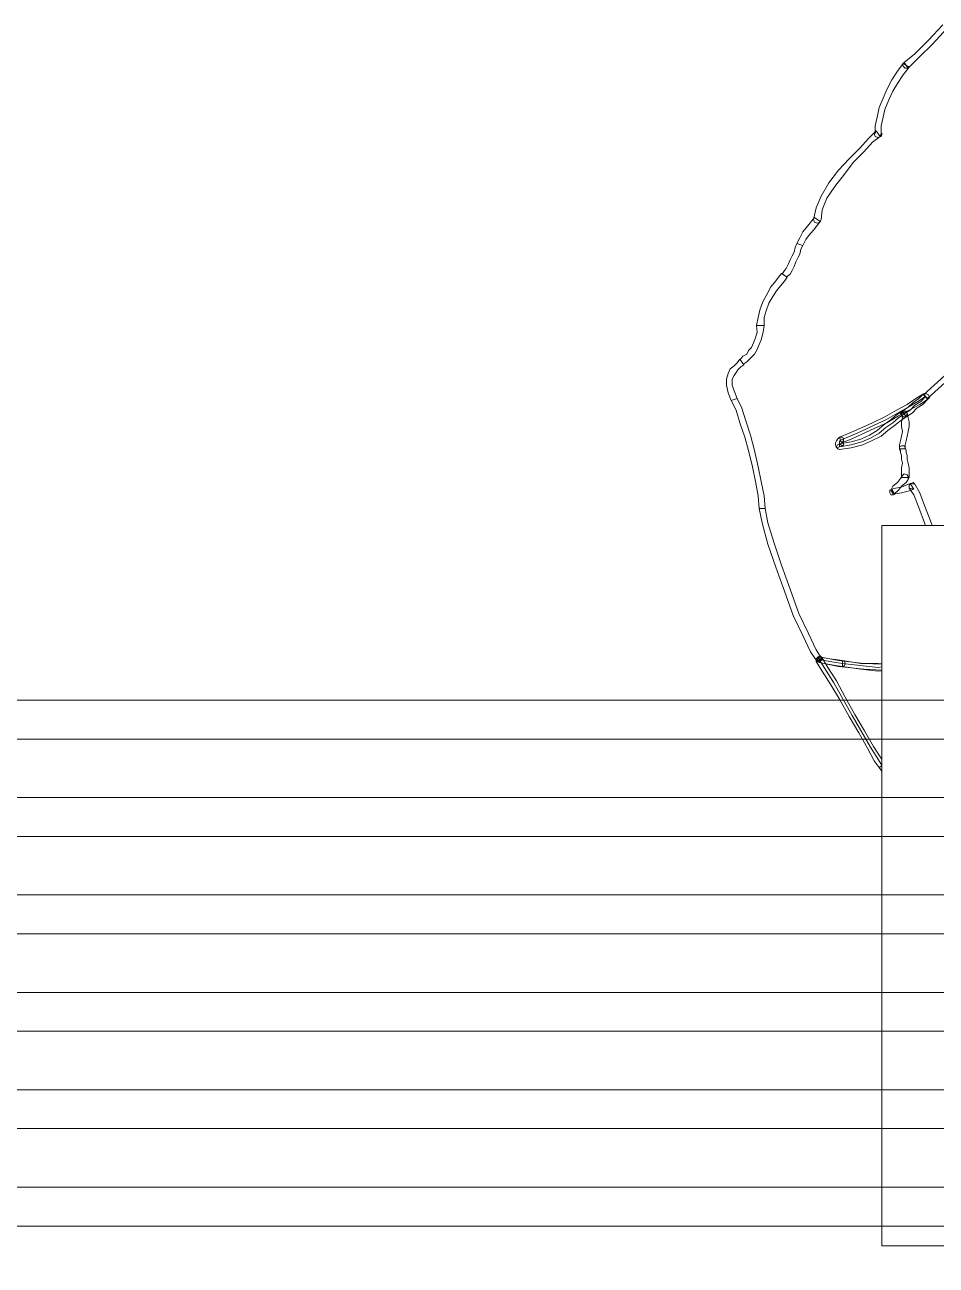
# Model space of a CAD drawing. Header units: millimetres. Extents: x -29311 to -3405, y 28913 to 42880.
# Drawn here: x -8508.5 to -8461.7, y 31542.2 to 31606 of the extents above; entities that cross this region are included whole.
import ezdxf

# ---------------------------------------------------------------- set-up
doc = ezdxf.new("R2010")
doc.units = ezdxf.units.MM
doc.layers.add('Duvar-200 cm', color=7, linetype='Continuous')
doc.layers.add('MIM_İnsan', color=251, linetype='Continuous', lineweight=9)
doc.layers.add('MIM_mobilya', color=251, linetype='Continuous', lineweight=9)

# ---------------------------------------------------------------- blocks, each defined once
blk = doc.blocks.new('T-K')
at = {"color": 45, "lineweight": 0}
for points in [[(92316.275, 15833.361), (92146.275, 15833.361), (92146.275, 15831.361), (92316.275, 15831.361)], [(92313.275, 15831.361), (92149.275, 15831.361), (92149.275, 15828.361), (92313.275, 15828.361)], [(92316.275, 15828.361), (92146.275, 15828.361), (92146.275, 15826.361), (92316.275, 15826.361)], [(92313.275, 15826.361), (92149.275, 15826.361), (92149.275, 15823.361), (92313.275, 15823.361)], [(92313.275, 15826.361), (92149.275, 15826.361), (92149.275, 15823.361), (92313.275, 15823.361)], [(92316.275, 15823.361), (92146.275, 15823.361), (92146.275, 15821.361), (92316.275, 15821.361)], [(92313.275, 15821.361), (92149.275, 15821.361), (92149.275, 15818.361), (92313.275, 15818.361)], [(92313.275, 15821.361), (92149.275, 15821.361), (92149.275, 15818.361), (92313.275, 15818.361)], [(92313.275, 15821.361), (92149.275, 15821.361), (92149.275, 15818.361), (92313.275, 15818.361)], [(92316.275, 15818.361), (92146.275, 15818.361), (92146.275, 15816.361), (92316.275, 15816.361)], [(92313.275, 15816.361), (92149.275, 15816.361), (92149.275, 15813.361), (92313.275, 15813.361)], [(92316.275, 15813.361), (92146.275, 15813.361), (92146.275, 15811.361), (92316.275, 15811.361)], [(92313.275, 15811.361), (92149.275, 15811.361), (92149.275, 15808.361), (92313.275, 15808.361)], [(92316.275, 15808.361), (92146.275, 15808.361), (92146.275, 15806.361), (92316.275, 15806.361)], [(92313.275, 15806.361), (92149.275, 15806.361), (92149.275, 15803.361), (92313.275, 15803.361)]]:
    blk.add_lwpolyline(points, close=True, dxfattribs=at)
blk = doc.blocks.new('FEEq')
at = {"layer": 'MIM_İnsan'}
for p, q in [((92546.889, 15914.025), (92546.143, 15915.213)), ((92546.143, 15915.213), (92546.69, 15915.114)), ((92546.69, 15915.114), (92547.336, 15915.014)), ((92547.336, 15915.014), (92549.174, 15914.817)), ((92549.174, 15914.817), (92549.359, 15914.84)), ((92547.832, 15912.343), (92546.889, 15914.025)), ((92548.776, 15910.711), (92547.832, 15912.343)), ((92549.359, 15909.792), (92548.776, 15910.711)), ((92549.372, 15909.77), (92549.372, 15909.77))]:
    blk.add_line(p, q, dxfattribs=at)
at = {"layer": 'MIM_İnsan', "flags": 128}
for points in [[(92552.7, 15947.619), (92551.955, 15946.827), (92551.26, 15946.134), (92550.713, 15945.59), (92550.763, 15945.64), (92550.713, 15945.59), (92550.564, 15945.59), (92550.465, 15945.689), (92550.415, 15945.788), (92550.515, 15945.887), (92550.465, 15945.838), (92550.465, 15945.838), (92550.515, 15945.887), (92551.061, 15946.333), (92551.757, 15947.025), (92552.502, 15947.817)], [(92552.7, 15947.619), (92551.955, 15946.827), (92551.26, 15946.134), (92550.713, 15945.59), (92550.515, 15945.887), (92551.061, 15946.333), (92551.757, 15947.025), (92552.502, 15947.817)]]:
    blk.add_lwpolyline(points, dxfattribs=at)
for points in [[(92549.074, 15942.375), (92549.024, 15942.226), (92549.024, 15942.622), (92549.124, 15943.067), (92549.223, 15943.562), (92549.422, 15944.056), (92549.621, 15944.502), (92549.869, 15944.997), (92550.167, 15945.442), (92550.465, 15945.838), (92550.763, 15945.64), (92550.465, 15945.244), (92550.167, 15944.798), (92549.919, 15944.403), (92549.72, 15943.958), (92549.521, 15943.463), (92549.422, 15943.067), (92549.323, 15942.622), (92549.323, 15942.226), (92549.273, 15942.078), (92549.372, 15942.226), (92549.323, 15942.078), (92549.174, 15942.028), (92549.024, 15942.078), (92548.975, 15942.226), (92549.074, 15942.375)], [(92549.074, 15942.375), (92549.024, 15942.226), (92549.024, 15942.622), (92549.124, 15943.067), (92549.223, 15943.562), (92549.422, 15944.056), (92549.621, 15944.502), (92549.869, 15944.997), (92550.167, 15945.442), (92550.465, 15945.838), (92550.763, 15945.64), (92550.465, 15945.244), (92550.167, 15944.798), (92549.919, 15944.403), (92549.72, 15943.958), (92549.521, 15943.463), (92549.422, 15943.067), (92549.323, 15942.622), (92549.323, 15942.226), (92549.273, 15942.078), (92549.372, 15942.226), (92549.323, 15942.078), (92549.174, 15942.028), (92549.024, 15942.078), (92548.975, 15942.226), (92549.074, 15942.375)], [(92545.895, 15937.921), (92545.845, 15937.823), (92545.994, 15938.417), (92546.243, 15939.01), (92546.64, 15939.703), (92547.137, 15940.346), (92547.683, 15940.94), (92548.23, 15941.484), (92548.677, 15941.978), (92549.074, 15942.375), (92549.273, 15942.078), (92548.876, 15941.781), (92548.428, 15941.286), (92547.882, 15940.742), (92547.435, 15940.148), (92546.938, 15939.505), (92546.541, 15938.911), (92546.292, 15938.317), (92546.243, 15937.823), (92546.193, 15937.723), (92546.243, 15937.823), (92546.193, 15937.674), (92546.044, 15937.625), (92545.895, 15937.674), (92545.845, 15937.823), (92545.895, 15937.921)], [(92545.895, 15937.921), (92545.845, 15937.823), (92545.994, 15938.417), (92546.243, 15939.01), (92546.64, 15939.703), (92547.137, 15940.346), (92547.683, 15940.94), (92548.23, 15941.484), (92548.677, 15941.978), (92549.074, 15942.375), (92549.273, 15942.078), (92548.876, 15941.781), (92548.428, 15941.286), (92547.882, 15940.742), (92547.435, 15940.148), (92546.938, 15939.505), (92546.541, 15938.911), (92546.292, 15938.317), (92546.243, 15937.823), (92546.193, 15937.723), (92546.243, 15937.823), (92546.193, 15937.674), (92546.044, 15937.625), (92545.895, 15937.674), (92545.845, 15937.823), (92545.895, 15937.921)], [(92545.001, 15936.586), (92545.001, 15936.586), (92545.15, 15936.882), (92545.299, 15937.179), (92545.547, 15937.476), (92545.895, 15937.921), (92546.193, 15937.723), (92545.845, 15937.278), (92545.597, 15936.982), (92545.448, 15936.784), (92545.299, 15936.487), (92545.299, 15936.487), (92545.001, 15936.586)], [(92545.001, 15936.586), (92545.001, 15936.586), (92545.15, 15936.882), (92545.299, 15937.179), (92545.547, 15937.476), (92545.895, 15937.921), (92546.193, 15937.723), (92545.845, 15937.278), (92545.597, 15936.982), (92545.448, 15936.784), (92545.299, 15936.487), (92545.299, 15936.487), (92545.001, 15936.586)], [(92544.206, 15935.052), (92544.256, 15935.052), (92544.355, 15935.201), (92544.454, 15935.299), (92544.554, 15935.498), (92544.653, 15935.745), (92544.753, 15935.943), (92544.852, 15936.14), (92544.902, 15936.388), (92545.001, 15936.586), (92545.299, 15936.487), (92545.2, 15936.289), (92545.15, 15936.042), (92545.051, 15935.843), (92544.951, 15935.646), (92544.852, 15935.398), (92544.753, 15935.201), (92544.653, 15935.003), (92544.454, 15934.854), (92544.504, 15934.854), (92544.206, 15935.052)], [(92544.206, 15935.052), (92544.256, 15935.052), (92544.355, 15935.201), (92544.454, 15935.299), (92544.554, 15935.498), (92544.653, 15935.745), (92544.753, 15935.943), (92544.852, 15936.14), (92544.902, 15936.388), (92545.001, 15936.586), (92545.299, 15936.487), (92545.2, 15936.289), (92545.15, 15936.042), (92545.051, 15935.843), (92544.951, 15935.646), (92544.852, 15935.398), (92544.753, 15935.201), (92544.653, 15935.003), (92544.454, 15934.854), (92544.504, 15934.854), (92544.206, 15935.052)], [(92542.915, 15932.38), (92542.915, 15932.38), (92543.014, 15932.776), (92543.113, 15933.221), (92543.262, 15933.617), (92543.461, 15933.963), (92543.66, 15934.359), (92543.858, 15934.607), (92544.057, 15934.854), (92544.206, 15935.052), (92544.504, 15934.854), (92544.355, 15934.656), (92544.156, 15934.409), (92543.958, 15934.162), (92543.759, 15933.865), (92543.56, 15933.518), (92543.411, 15933.123), (92543.312, 15932.776), (92543.312, 15932.38), (92543.312, 15932.38), (92542.915, 15932.38)], [(92542.915, 15932.38), (92542.915, 15932.38), (92543.014, 15932.776), (92543.113, 15933.221), (92543.262, 15933.617), (92543.461, 15933.963), (92543.66, 15934.359), (92543.858, 15934.607), (92544.057, 15934.854), (92544.206, 15935.052), (92544.504, 15934.854), (92544.355, 15934.656), (92544.156, 15934.409), (92543.958, 15934.162), (92543.759, 15933.865), (92543.56, 15933.518), (92543.411, 15933.123), (92543.312, 15932.776), (92543.312, 15932.38), (92543.312, 15932.38), (92542.915, 15932.38)], [(92542.07, 15930.649), (92542.07, 15930.599), (92542.219, 15930.797), (92542.418, 15930.896), (92542.517, 15931.094), (92542.666, 15931.243), (92542.766, 15931.49), (92542.865, 15931.737), (92542.964, 15932.034), (92542.915, 15932.38), (92543.312, 15932.38), (92543.262, 15932.034), (92543.163, 15931.638), (92543.064, 15931.391), (92542.964, 15931.143), (92542.815, 15930.896), (92542.617, 15930.698), (92542.418, 15930.501), (92542.269, 15930.401), (92542.269, 15930.352), (92542.07, 15930.649)], [(92542.07, 15930.649), (92542.07, 15930.599), (92542.219, 15930.797), (92542.418, 15930.896), (92542.517, 15931.094), (92542.666, 15931.243), (92542.766, 15931.49), (92542.865, 15931.737), (92542.964, 15932.034), (92542.915, 15932.38), (92543.312, 15932.38), (92543.262, 15932.034), (92543.163, 15931.638), (92543.064, 15931.391), (92542.964, 15931.143), (92542.815, 15930.896), (92542.617, 15930.698), (92542.418, 15930.501), (92542.269, 15930.401), (92542.269, 15930.352), (92542.07, 15930.649)], [(92554.787, 15931.588), (92554.787, 15931.588), (92554.638, 15931.44), (92554.389, 15931.292), (92554.091, 15930.946), (92553.694, 15930.549), (92553.247, 15930.105), (92552.8, 15929.61), (92552.253, 15929.115), (92551.707, 15928.621), (92551.508, 15928.818), (92552.055, 15929.313), (92552.601, 15929.807), (92553.048, 15930.302), (92553.495, 15930.748), (92553.893, 15931.143), (92554.191, 15931.49), (92554.439, 15931.737), (92554.588, 15931.885), (92554.588, 15931.885), (92554.787, 15931.588)], [(92541.623, 15928.521), (92541.623, 15928.521), (92541.474, 15928.918), (92541.375, 15929.313), (92541.375, 15929.61), (92541.474, 15929.907), (92541.573, 15930.154), (92541.772, 15930.302), (92541.921, 15930.451), (92542.07, 15930.649), (92542.269, 15930.352), (92542.12, 15930.253), (92541.971, 15930.105), (92541.871, 15929.956), (92541.772, 15929.807), (92541.673, 15929.61), (92541.673, 15929.313), (92541.772, 15929.016), (92541.921, 15928.621), (92541.921, 15928.621), (92541.623, 15928.521)], [(92541.623, 15928.521), (92541.623, 15928.521), (92541.474, 15928.918), (92541.375, 15929.313), (92541.375, 15929.61), (92541.474, 15929.907), (92541.573, 15930.154), (92541.772, 15930.302), (92541.921, 15930.451), (92542.07, 15930.649), (92542.269, 15930.352), (92542.12, 15930.253), (92541.971, 15930.105), (92541.871, 15929.956), (92541.772, 15929.807), (92541.673, 15929.61), (92541.673, 15929.313), (92541.772, 15929.016), (92541.921, 15928.621), (92541.921, 15928.621), (92541.623, 15928.521)], [(92543.064, 15922.98), (92543.064, 15922.98), (92543.014, 15923.624), (92542.865, 15924.366), (92542.716, 15925.108), (92542.517, 15925.949), (92542.318, 15926.641), (92542.07, 15927.383), (92541.871, 15928.027), (92541.623, 15928.521), (92541.921, 15928.621), (92542.17, 15928.126), (92542.368, 15927.482), (92542.617, 15926.74), (92542.815, 15925.949), (92543.014, 15925.108), (92543.163, 15924.366), (92543.312, 15923.624), (92543.362, 15922.98), (92543.362, 15922.98), (92543.064, 15922.98)], [(92543.064, 15922.98), (92543.064, 15922.98), (92543.014, 15923.624), (92542.865, 15924.366), (92542.716, 15925.108), (92542.517, 15925.949), (92542.318, 15926.641), (92542.07, 15927.383), (92541.871, 15928.027), (92541.623, 15928.521), (92541.921, 15928.621), (92542.17, 15928.126), (92542.368, 15927.482), (92542.617, 15926.74), (92542.815, 15925.949), (92543.014, 15925.108), (92543.163, 15924.366), (92543.312, 15923.624), (92543.362, 15922.98), (92543.362, 15922.98), (92543.064, 15922.98)], [(92551.508, 15928.868), (92551.707, 15928.571), (92551.31, 15928.324), (92550.763, 15928.027), (92550.217, 15927.73), (92549.621, 15927.383), (92548.975, 15927.087), (92548.329, 15926.79), (92547.783, 15926.543), (92547.286, 15926.344), (92547.187, 15926.641), (92547.683, 15926.839), (92548.23, 15927.087), (92548.876, 15927.383), (92549.521, 15927.68), (92550.117, 15928.027), (92550.664, 15928.324), (92551.111, 15928.621), (92551.508, 15928.868), (92551.707, 15928.571), (92551.508, 15928.868), (92551.657, 15928.868), (92551.757, 15928.818), (92551.806, 15928.67), (92551.707, 15928.571), (92551.508, 15928.868)], [(92551.608, 15928.719), (92551.359, 15928.472), (92551.061, 15928.274), (92550.813, 15928.027), (92550.515, 15927.829), (92550.217, 15927.63), (92549.919, 15927.383), (92549.571, 15927.136), (92549.223, 15926.839), (92548.776, 15926.591), (92548.329, 15926.394), (92547.783, 15926.246), (92547.187, 15926.146), (92547.187, 15926.246), (92547.187, 15926.344), (92547.187, 15926.394), (92547.236, 15926.493), (92547.733, 15926.691), (92548.279, 15926.938), (92548.925, 15927.235), (92549.571, 15927.532), (92550.167, 15927.879), (92550.713, 15928.175), (92551.21, 15928.472), (92551.608, 15928.719), (92551.608, 15928.719)], [(92550.415, 15927.977), (92550.415, 15927.977), (92550.713, 15928.175), (92550.962, 15928.422), (92551.26, 15928.621), (92551.508, 15928.868), (92551.707, 15928.571), (92551.459, 15928.324), (92551.16, 15928.126), (92550.912, 15927.879), (92550.614, 15927.68), (92550.614, 15927.68), (92550.614, 15927.68), (92550.465, 15927.68), (92550.366, 15927.779), (92550.316, 15927.879), (92550.415, 15927.977), (92550.415, 15927.977)], [(92551.707, 15928.621), (92551.707, 15928.571), (92551.459, 15928.324), (92551.16, 15928.126), (92550.912, 15927.879), (92550.614, 15927.68), (92550.415, 15927.977), (92550.713, 15928.175), (92550.962, 15928.422), (92551.26, 15928.621), (92551.508, 15928.868), (92551.508, 15928.818), (92551.707, 15928.621)], [(92547.336, 15926.196), (92547.187, 15926.295), (92547.783, 15926.394), (92548.279, 15926.543), (92548.726, 15926.74), (92549.124, 15926.988), (92549.472, 15927.285), (92549.819, 15927.532), (92550.117, 15927.779), (92550.415, 15927.977), (92550.614, 15927.68), (92550.316, 15927.482), (92550.018, 15927.235), (92549.67, 15926.988), (92549.323, 15926.691), (92548.826, 15926.443), (92548.379, 15926.246), (92547.783, 15926.097), (92547.187, 15925.998), (92547.038, 15926.097), (92547.187, 15925.998), (92547.087, 15926.047), (92547.038, 15926.146), (92547.087, 15926.246), (92547.187, 15926.295), (92547.336, 15926.196)], [(92550.614, 15927.68), (92550.664, 15927.879), (92550.713, 15927.63), (92550.763, 15927.433), (92550.763, 15927.185), (92550.713, 15926.938), (92550.664, 15926.691), (92550.614, 15926.443), (92550.564, 15926.246), (92550.564, 15926.047), (92550.266, 15926.047), (92550.266, 15926.246), (92550.316, 15926.443), (92550.366, 15926.691), (92550.415, 15926.938), (92550.366, 15927.185), (92550.366, 15927.433), (92550.415, 15927.63), (92550.366, 15927.779), (92550.415, 15927.977), (92550.366, 15927.779), (92550.366, 15927.927), (92550.465, 15927.977), (92550.614, 15927.977), (92550.664, 15927.879), (92550.614, 15927.68)], [(92547.286, 15926.344), (92547.385, 15926.443), (92547.336, 15926.344), (92547.385, 15926.344), (92547.385, 15926.246), (92547.336, 15926.196), (92547.038, 15926.097), (92546.988, 15926.246), (92546.988, 15926.344), (92547.038, 15926.443), (92547.087, 15926.543), (92547.187, 15926.641), (92547.087, 15926.543), (92547.187, 15926.641), (92547.286, 15926.641), (92547.385, 15926.591), (92547.385, 15926.443), (92547.286, 15926.344)], [(92550.564, 15926.047), (92550.564, 15926.097), (92550.614, 15925.949), (92550.614, 15925.85), (92550.664, 15925.701), (92550.664, 15925.504), (92550.713, 15925.305), (92550.763, 15925.058), (92550.763, 15924.811), (92550.763, 15924.563), (92550.366, 15924.563), (92550.366, 15924.811), (92550.366, 15925.058), (92550.415, 15925.305), (92550.366, 15925.504), (92550.366, 15925.701), (92550.316, 15925.85), (92550.316, 15925.949), (92550.266, 15925.998), (92550.266, 15926.047), (92550.266, 15925.998), (92550.266, 15926.146), (92550.366, 15926.196), (92550.515, 15926.196), (92550.564, 15926.097), (92550.564, 15926.047)], [(92550.763, 15924.563), (92550.713, 15924.464), (92550.614, 15924.316), (92550.366, 15924.118), (92550.217, 15923.921), (92550.018, 15923.722), (92549.819, 15923.921), (92549.919, 15924.118), (92550.167, 15924.316), (92550.316, 15924.514), (92550.415, 15924.663), (92550.366, 15924.563), (92550.415, 15924.663), (92550.515, 15924.761), (92550.664, 15924.712), (92550.713, 15924.613), (92550.713, 15924.464), (92550.763, 15924.563)], [(92550.018, 15923.722), (92549.869, 15923.969), (92550.068, 15924.019), (92550.366, 15924.069), (92550.614, 15924.168), (92550.813, 15924.266), (92551.011, 15923.969), (92550.713, 15923.871), (92550.366, 15923.772), (92550.068, 15923.722), (92549.968, 15923.672), (92549.819, 15923.921), (92549.968, 15923.672), (92549.819, 15923.672), (92549.77, 15923.772), (92549.77, 15923.921), (92549.869, 15923.969), (92550.018, 15923.722)], [(92546.143, 15915.064), (92546.044, 15915.114), (92545.696, 15915.608), (92545.299, 15916.45), (92544.802, 15917.488), (92544.355, 15918.725), (92543.908, 15919.963), (92543.511, 15921.15), (92543.213, 15922.238), (92543.064, 15922.98), (92543.362, 15922.98), (92543.511, 15922.238), (92543.809, 15921.249), (92544.206, 15920.061), (92544.653, 15918.824), (92545.1, 15917.588), (92545.597, 15916.548), (92545.994, 15915.708), (92546.243, 15915.311), (92546.143, 15915.361), (92546.243, 15915.311), (92546.292, 15915.213), (92546.243, 15915.163), (92546.143, 15915.114), (92546.044, 15915.114), (92546.143, 15915.064)], [(92546.143, 15915.064), (92546.044, 15915.114), (92545.696, 15915.608), (92545.299, 15916.45), (92544.802, 15917.488), (92544.355, 15918.725), (92543.908, 15919.963), (92543.511, 15921.15), (92543.213, 15922.238), (92543.064, 15922.98), (92543.362, 15922.98), (92543.511, 15922.238), (92543.809, 15921.249), (92544.206, 15920.061), (92544.653, 15918.824), (92545.1, 15917.588), (92545.597, 15916.548), (92545.994, 15915.708), (92546.243, 15915.311), (92546.143, 15915.361), (92546.243, 15915.311), (92546.292, 15915.213), (92546.243, 15915.163), (92546.143, 15915.114), (92546.044, 15915.114), (92546.143, 15915.064)], [(92547.336, 15914.866), (92547.336, 15914.866), (92546.988, 15914.916), (92546.69, 15914.965), (92546.392, 15915.014), (92546.143, 15915.064), (92546.143, 15915.361), (92546.392, 15915.311), (92546.69, 15915.262), (92546.988, 15915.213), (92547.336, 15915.163), (92547.336, 15915.163), (92547.336, 15914.866)], [(92546.143, 15915.361), (92546.392, 15915.311), (92546.69, 15915.262), (92546.988, 15915.213), (92547.336, 15915.163), (92547.336, 15914.866), (92546.988, 15914.916), (92546.69, 15914.965), (92546.392, 15915.014), (92546.143, 15915.064), (92546.143, 15915.361)], [(92547.336, 15915.163), (92547.435, 15915.114), (92547.485, 15915.014), (92547.435, 15914.916), (92547.336, 15914.866), (92547.336, 15915.163)]]:
    blk.add_lwpolyline(points, close=True, dxfattribs=at)
at = {"layer": 'MIM_İnsan'}
for points in [[(92551.612, 15922.101), (92551.558, 15922.238), (92551.26, 15923.03), (92551.011, 15923.672), (92550.763, 15924.019), (92551.011, 15923.969), (92550.763, 15924.019), (92550.763, 15924.168), (92550.862, 15924.266), (92550.962, 15924.316), (92551.061, 15924.217), (92550.813, 15924.266), (92550.813, 15924.266)], [(92550.813, 15924.266), (92551.061, 15924.217), (92551.31, 15923.772), (92551.558, 15923.129), (92551.856, 15922.337), (92551.948, 15922.101)], [(92549.359, 15909.762), (92549.223, 15909.671), (92548.975, 15910.017), (92548.627, 15910.661), (92548.18, 15911.453), (92547.683, 15912.294), (92547.187, 15913.184), (92546.74, 15913.926), (92546.292, 15914.619), (92545.994, 15915.114), (92546.143, 15915.361), (92545.994, 15915.114), (92545.994, 15915.262), (92546.094, 15915.361), (92546.193, 15915.411), (92546.292, 15915.311), (92546.143, 15915.064), (92546.143, 15915.064)], [(92549.223, 15909.671), (92549.223, 15909.671), (92548.975, 15910.017), (92548.627, 15910.661), (92548.18, 15911.453), (92547.683, 15912.294), (92547.187, 15913.184), (92546.74, 15913.926), (92546.292, 15914.619), (92545.994, 15915.114), (92546.292, 15915.311), (92546.59, 15914.817), (92547.038, 15914.124), (92547.485, 15913.283), (92547.981, 15912.392), (92548.478, 15911.551), (92548.925, 15910.759), (92549.273, 15910.215), (92549.359, 15910.096)], [(92549.359, 15914.678), (92548.428, 15914.717), (92547.137, 15914.866), (92546.143, 15915.064), (92546.143, 15915.361), (92547.137, 15915.163), (92548.428, 15915.014), (92549.359, 15914.975)], [(92549.359, 15914.678), (92548.428, 15914.717), (92547.137, 15914.866), (92546.143, 15915.064), (92546.143, 15915.361), (92547.137, 15915.163), (92548.428, 15915.014), (92549.359, 15914.975)], [(92546.143, 15915.064), (92546.292, 15915.311), (92546.59, 15914.817), (92547.038, 15914.124), (92547.485, 15913.283), (92547.981, 15912.392), (92548.478, 15911.551), (92548.925, 15910.759), (92549.273, 15910.215), (92549.359, 15910.096)], [(92549.359, 15914.632), (92549.174, 15914.619), (92548.279, 15914.717), (92547.336, 15914.866), (92547.336, 15915.163), (92548.279, 15915.014), (92549.174, 15915.014), (92549.359, 15915.001)], [(92549.359, 15909.762), (92549.223, 15909.671), (92549.223, 15909.671)], [(92549.359, 15909.491), (92549.223, 15909.671), (92549.223, 15909.671), (92549.359, 15909.762)], [(92549.359, 15909.491), (92549.223, 15909.671), (92549.359, 15909.762)]]:
    blk.add_lwpolyline(points, dxfattribs=at)
at = {"layer": 'MIM_mobilya'}
blk.add_lwpolyline([(92602.359, 15922.101), (92602.359, 15885.101), (92549.359, 15885.101), (92549.359, 15922.101)], close=True, dxfattribs=at)

msp = doc.modelspace()

# ---------------------------------------------------------------- block references
at = {"layer": 'Duvar-200 cm'}
for name, p in [('FEEq', (-101013.884, 15658.137)), ('T-K', (-100697.013, 15737.901))]:
    msp.add_blockref(name, p, dxfattribs=at)

doc.saveas('drawing.dxf')
